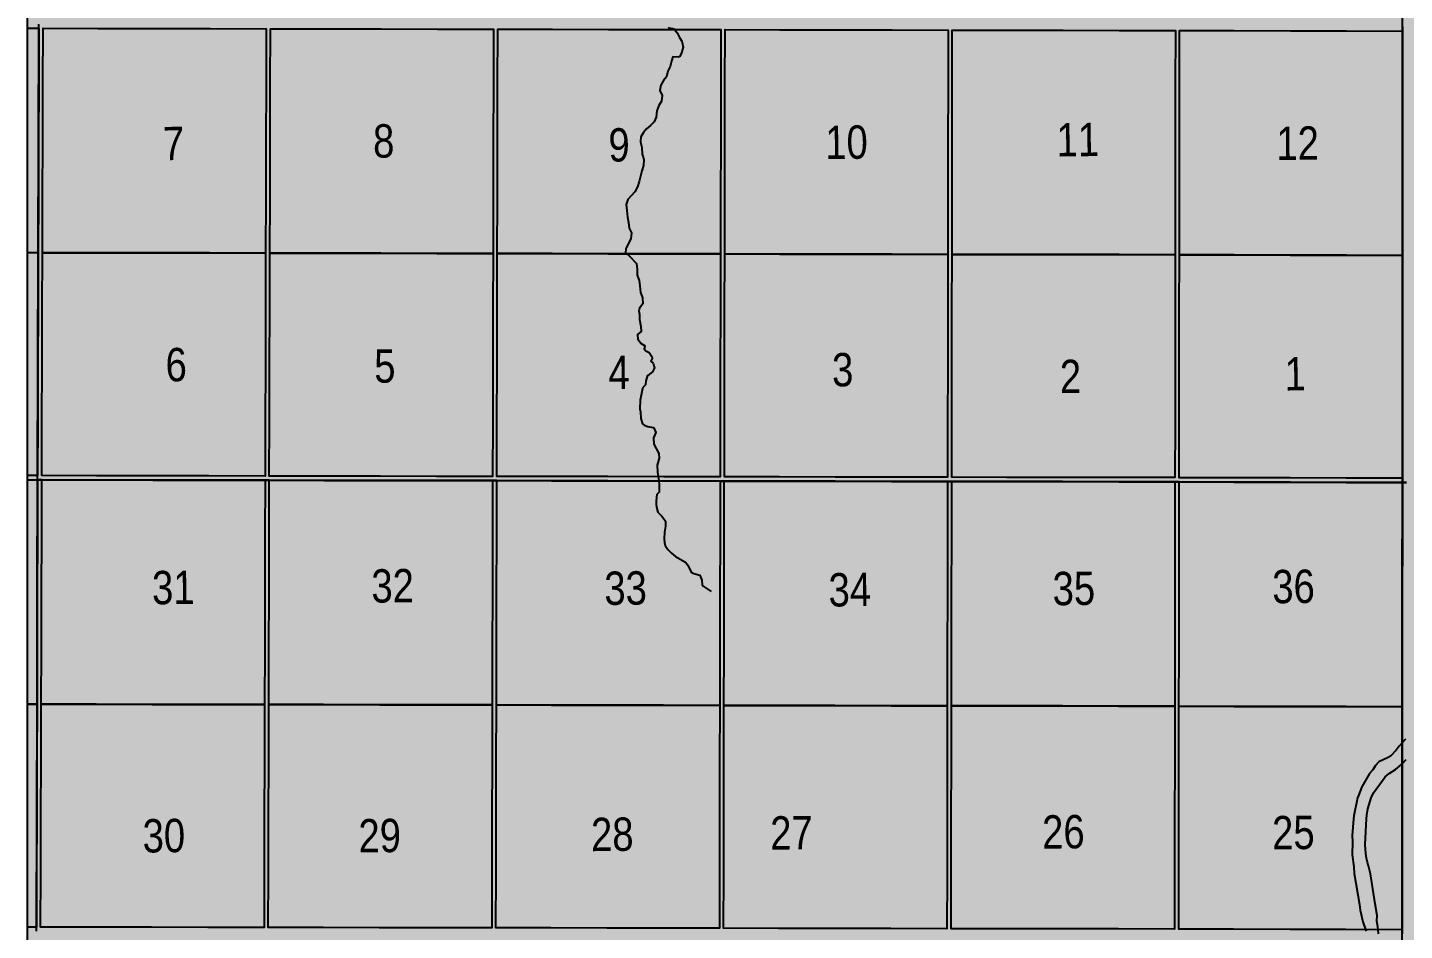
# Model space of a CAD drawing. Extents: x 410314 to 414262, y 6043239 to 6046088.
# Drawn here: x 413029.1 to 413357.8, y 6043841.7 to 6044057.4 of the extents above; entities that cross this region are included whole.
import ezdxf

# ---------------------------------------------------------------- set-up
doc = ezdxf.new("R2010")
doc.units = 0
doc.header["$LTSCALE"] = 5
doc.linetypes.add('DASHED2', pattern=[9.525, 6.35, -3.175])
for name, color, linetype in [('Quarters', 8, 'Continuous'), ('RoadSeg', 57, 'DASHED2'), ('T-WATER', 160, 'Continuous'), ('Townships', 57, 'Continuous')]:
    doc.layers.add(name, color=color, linetype=linetype)
doc.layers.add('ROUTE-MAP-BACKGROUND-H', color=7, linetype='Continuous', true_color=0xf0ebff)
doc.styles.add('120', font='ARIALN.TTF', dxfattribs={"height": 13})

msp = doc.modelspace()

# ---------------------------------------------------------------- hatches: boundary and pattern name
at = {"layer": 'ROUTE-MAP-BACKGROUND-H'}
h = msp.add_hatch(color=256, dxfattribs=at)
h.dxf.hatch_style = 1
h.paths.add_polyline_path([(413029.102, 6044227.914), (414016.045, 6044227.914), (414016.045, 6043351.708), (413029.102, 6043351.708)])

# ---------------------------------------------------------------- linework, layer by layer
at = {"layer": 'Quarters'}
for points in [[(413029.102, 6044057.22), (413031.802, 6044057.206), (413031.766, 6044043.81), (413031.729, 6044030.414), (413031.693, 6044017.018), (413031.656, 6044003.622), (413029.102, 6044003.637)], [(413029.102, 6044003.637), (413031.656, 6044003.622), (413031.62, 6043990.226), (413031.583, 6043976.83), (413031.547, 6043963.434), (413031.511, 6043950.373), (413029.102, 6043950.388)], [(413029.102, 6043949.383), (413031.509, 6043949.369), (413031.473, 6043935.976), (413031.437, 6043922.582), (413031.401, 6043909.189), (413031.365, 6043895.796), (413029.102, 6043895.81)], [(413029.102, 6043895.81), (413031.365, 6043895.796), (413031.329, 6043882.403), (413031.293, 6043869.01), (413031.257, 6043855.616), (413031.222, 6043842.558), (413029.102, 6043842.571)]]:
    msp.add_lwpolyline(points, dxfattribs=at)
for points in [[(413085.983, 6044016.915), (413085.95, 6044003.521), (413072.544, 6044003.546), (413059.138, 6044003.571), (413045.732, 6044003.596), (413032.661, 6044003.62), (413032.697, 6044017.016), (413032.734, 6044030.412), (413032.77, 6044043.808), (413032.807, 6044057.204), (413045.874, 6044057.178), (413059.276, 6044057.152), (413072.678, 6044057.125), (413086.081, 6044057.098), (413086.048, 6044043.704), (413086.015, 6044030.309)], [(413140.271, 6044016.812), (413140.243, 6044003.419), (413126.838, 6044003.444), (413113.432, 6044003.469), (413100.026, 6044003.495), (413086.955, 6044003.519), (413086.988, 6044016.913), (413087.02, 6044030.307), (413087.053, 6044043.702), (413087.085, 6044057.096), (413100.151, 6044057.071), (413113.552, 6044057.044), (413126.953, 6044057.018), (413140.354, 6044056.992), (413140.327, 6044043.599), (413140.299, 6044030.206)], [(413194.555, 6044016.713), (413194.533, 6044003.32), (413181.128, 6044003.345), (413167.723, 6044003.369), (413154.318, 6044003.394), (413141.248, 6044003.417), (413141.276, 6044016.811), (413141.303, 6044030.204), (413141.331, 6044043.597), (413141.359, 6044056.99), (413154.423, 6044056.966), (413167.823, 6044056.941), (413181.222, 6044056.917), (413194.621, 6044056.892), (413194.599, 6044043.499), (413194.577, 6044030.106)], [(413248.823, 6044016.614), (413248.806, 6044003.221), (413235.405, 6044003.246), (413222.004, 6044003.27), (413208.603, 6044003.294), (413195.537, 6044003.318), (413195.559, 6044016.711), (413195.582, 6044030.104), (413195.604, 6044043.497), (413195.626, 6044056.89), (413208.687, 6044056.866), (413222.083, 6044056.841), (413235.479, 6044056.816), (413248.875, 6044056.791), (413248.858, 6044043.399), (413248.84, 6044030.006)], [(413303.091, 6044016.516), (413303.078, 6044003.124), (413289.677, 6044003.148), (413276.277, 6044003.172), (413262.876, 6044003.196), (413249.81, 6044003.219), (413249.828, 6044016.612), (413249.845, 6044030.004), (413249.862, 6044043.397), (413249.88, 6044056.789), (413262.941, 6044056.766), (413276.337, 6044056.741), (413289.732, 6044056.717), (413303.128, 6044056.693), (413303.116, 6044043.3), (413303.103, 6044029.908)], [(413357.358, 6044016.376), (413357.35, 6044002.982), (413343.949, 6044003.017), (413330.549, 6044003.052), (413317.149, 6044003.087), (413304.083, 6044003.121), (413304.095, 6044016.514), (413304.108, 6044029.906), (413304.12, 6044043.298), (413304.133, 6044056.69), (413317.194, 6044056.658), (413330.589, 6044056.624), (413343.985, 6044056.591), (413357.381, 6044056.558), (413357.373, 6044043.164), (413357.365, 6044029.77)], [(413085.853, 6043963.338), (413085.822, 6043950.279), (413072.411, 6043950.302), (413059.001, 6043950.326), (413045.591, 6043950.349), (413032.516, 6043950.371), (413032.551, 6043963.432), (413032.588, 6043976.828), (413032.624, 6043990.224), (413032.661, 6044003.62), (413045.732, 6044003.596), (413059.138, 6044003.571), (413072.544, 6044003.546), (413085.95, 6044003.521), (413085.918, 6043990.127), (413085.886, 6043976.732)], [(413140.161, 6043963.239), (413140.134, 6043950.181), (413126.723, 6043950.205), (413113.313, 6043950.229), (413099.902, 6043950.253), (413086.826, 6043950.277), (413086.858, 6043963.336), (413086.89, 6043976.731), (413086.923, 6043990.125), (413086.955, 6044003.519), (413100.026, 6044003.495), (413113.432, 6044003.469), (413126.838, 6044003.444), (413140.243, 6044003.419), (413140.216, 6043990.026), (413140.188, 6043976.633)], [(413194.467, 6043963.141), (413194.445, 6043950.083), (413181.035, 6043950.107), (413167.624, 6043950.132), (413154.214, 6043950.156), (413141.138, 6043950.179), (413141.165, 6043963.238), (413141.193, 6043976.631), (413141.22, 6043990.024), (413141.248, 6044003.417), (413154.318, 6044003.394), (413167.723, 6044003.369), (413181.128, 6044003.345), (413194.533, 6044003.32), (413194.511, 6043989.927), (413194.489, 6043976.534)], [(413248.754, 6043963.043), (413248.737, 6043949.986), (413235.332, 6043950.01), (413221.926, 6043950.034), (413208.521, 6043950.058), (413195.45, 6043950.081), (413195.471, 6043963.139), (413195.493, 6043976.532), (413195.515, 6043989.925), (413195.537, 6044003.318), (413208.603, 6044003.294), (413222.004, 6044003.27), (413235.405, 6044003.246), (413248.806, 6044003.221), (413248.788, 6043989.829), (413248.771, 6043976.436)], [(413303.041, 6043962.947), (413303.029, 6043949.89), (413289.624, 6043949.914), (413276.218, 6043949.937), (413262.812, 6043949.961), (413249.742, 6043949.984), (413249.759, 6043963.042), (413249.776, 6043976.434), (413249.793, 6043989.827), (413249.81, 6044003.219), (413262.876, 6044003.196), (413276.277, 6044003.172), (413289.677, 6044003.148), (413303.078, 6044003.124), (413303.066, 6043989.732), (413303.053, 6043976.34)], [(413357.327, 6043962.799), (413357.32, 6043949.74), (413343.915, 6043949.777), (413330.509, 6043949.814), (413317.104, 6043949.851), (413304.033, 6043949.887), (413304.046, 6043962.945), (413304.058, 6043976.337), (413304.07, 6043989.729), (413304.083, 6044003.121), (413317.149, 6044003.087), (413330.549, 6044003.052), (413343.949, 6044003.017), (413357.35, 6044002.982), (413357.342, 6043989.587), (413357.335, 6043976.193)], [(413085.725, 6043909.095), (413085.694, 6043895.702), (413072.279, 6043895.725), (413058.864, 6043895.749), (413045.449, 6043895.772), (413032.369, 6043895.794), (413032.405, 6043909.188), (413032.441, 6043922.581), (413032.477, 6043935.974), (413032.513, 6043949.367), (413045.589, 6043949.344), (413058.999, 6043949.321), (413072.409, 6043949.298), (413085.819, 6043949.274), (413085.788, 6043935.881), (413085.757, 6043922.488)], [(413140.052, 6043908.998), (413140.026, 6043895.605), (413126.61, 6043895.629), (413113.195, 6043895.653), (413099.779, 6043895.677), (413086.699, 6043895.7), (413086.73, 6043909.093), (413086.761, 6043922.486), (413086.793, 6043935.879), (413086.824, 6043949.272), (413099.9, 6043949.249), (413113.31, 6043949.225), (413126.721, 6043949.201), (413140.132, 6043949.177), (413140.105, 6043935.784), (413140.078, 6043922.391)], [(413194.378, 6043908.901), (413194.357, 6043895.508), (413180.941, 6043895.532), (413167.526, 6043895.556), (413154.111, 6043895.58), (413141.03, 6043895.603), (413141.057, 6043908.996), (413141.083, 6043922.389), (413141.11, 6043935.782), (413141.136, 6043949.175), (413154.212, 6043949.151), (413167.622, 6043949.127), (413181.033, 6043949.103), (413194.443, 6043949.079), (413194.422, 6043935.686), (413194.4, 6043922.294)], [(413248.685, 6043908.804), (413248.668, 6043895.411), (413235.258, 6043895.435), (413221.847, 6043895.459), (413208.437, 6043895.483), (413195.361, 6043895.506), (413195.383, 6043908.899), (413195.404, 6043922.292), (413195.426, 6043935.684), (413195.448, 6043949.077), (413208.519, 6043949.054), (413221.925, 6043949.029), (413235.33, 6043949.005), (413248.736, 6043948.981), (413248.719, 6043935.589), (413248.702, 6043922.196)], [(413302.992, 6043908.708), (413302.98, 6043895.316), (413289.569, 6043895.339), (413276.159, 6043895.363), (413262.748, 6043895.387), (413249.673, 6043895.41), (413249.69, 6043908.802), (413249.706, 6043922.194), (413249.723, 6043935.587), (413249.74, 6043948.979), (413262.811, 6043948.956), (413276.217, 6043948.933), (413289.622, 6043948.909), (413303.028, 6043948.886), (413303.016, 6043935.493), (413303.004, 6043922.101)], [(413357.298, 6043908.557), (413357.291, 6043895.165), (413343.88, 6043895.202), (413330.47, 6043895.239), (413317.06, 6043895.277), (413303.984, 6043895.313), (413303.996, 6043908.706), (413304.008, 6043922.098), (413304.02, 6043935.491), (413304.032, 6043948.883), (413317.103, 6043948.847), (413330.508, 6043948.81), (413343.914, 6043948.773), (413357.319, 6043948.736), (413357.312, 6043935.343), (413357.305, 6043921.95)], [(413085.601, 6043855.523), (413085.571, 6043842.465), (413072.151, 6043842.488), (413058.731, 6043842.511), (413045.312, 6043842.534), (413032.227, 6043842.556), (413032.262, 6043855.615), (413032.298, 6043869.008), (413032.334, 6043882.401), (413032.369, 6043895.794), (413045.449, 6043895.772), (413058.864, 6043895.749), (413072.279, 6043895.725), (413085.694, 6043895.702), (413085.663, 6043882.309), (413085.632, 6043868.916)], [(413139.947, 6043855.426), (413139.921, 6043842.368), (413126.501, 6043842.392), (413113.081, 6043842.416), (413099.661, 6043842.44), (413086.575, 6043842.463), (413086.606, 6043855.521), (413086.637, 6043868.914), (413086.668, 6043882.307), (413086.699, 6043895.7), (413099.779, 6043895.677), (413113.195, 6043895.653), (413126.61, 6043895.629), (413140.026, 6043895.605), (413139.999, 6043882.212), (413139.973, 6043868.819)], [(413194.292, 6043855.33), (413194.271, 6043842.272), (413180.851, 6043842.296), (413167.431, 6043842.32), (413154.011, 6043842.344), (413140.926, 6043842.367), (413140.951, 6043855.425), (413140.978, 6043868.818), (413141.004, 6043882.21), (413141.03, 6043895.603), (413154.111, 6043895.58), (413167.526, 6043895.556), (413180.941, 6043895.532), (413194.357, 6043895.508), (413194.335, 6043882.116), (413194.313, 6043868.723)], [(413248.617, 6043855.234), (413248.601, 6043842.176), (413235.186, 6043842.2), (413221.771, 6043842.224), (413208.356, 6043842.247), (413195.275, 6043842.271), (413195.296, 6043855.328), (413195.318, 6043868.721), (413195.34, 6043882.114), (413195.361, 6043895.506), (413208.437, 6043895.483), (413221.847, 6043895.459), (413235.258, 6043895.435), (413248.668, 6043895.411), (413248.651, 6043882.019), (413248.634, 6043868.626)], [(413302.944, 6043855.139), (413302.932, 6043842.081), (413289.517, 6043842.104), (413276.101, 6043842.128), (413262.686, 6043842.152), (413249.606, 6043842.174), (413249.622, 6043855.232), (413249.639, 6043868.625), (413249.656, 6043882.017), (413249.673, 6043895.41), (413262.748, 6043895.387), (413276.159, 6043895.363), (413289.569, 6043895.339), (413302.98, 6043895.316), (413302.968, 6043881.923), (413302.956, 6043868.531)], [(413357.269, 6043854.986), (413357.263, 6043841.929), (413343.848, 6043841.966), (413330.432, 6043842.004), (413317.017, 6043842.041), (413303.937, 6043842.078), (413303.948, 6043855.136), (413303.96, 6043868.528), (413303.972, 6043881.921), (413303.984, 6043895.313), (413317.06, 6043895.277), (413330.47, 6043895.239), (413343.88, 6043895.202), (413357.291, 6043895.165), (413357.284, 6043881.772), (413357.277, 6043868.379)]]:
    msp.add_lwpolyline(points, close=True, dxfattribs=at)
at = {"layer": 'ROUTE-MAP-BACKGROUND-H'}
msp.add_lwpolyline([(413029.102, 6044227.914), (414016.045, 6044227.914), (414016.045, 6043351.708), (413029.102, 6043351.708)], close=True, dxfattribs=at)
at = {"layer": 'T-WATER'}
for points in [[(413182.039, 6044057.48), (413182.173, 6044057.3), (413183.472, 6044057.064), (413183.571, 6044056.936), (413184.194, 6044056.138), (413184.745, 6044055.028), (413185.336, 6044054.122), (413185.409, 6044053.791), (413185.591, 6044052.662), (413185.22, 6044051.368), (413184.824, 6044050.487), (413184.534, 6044050.35), (413183.186, 6044050.403), (413182.814, 6044049.354), (413182.537, 6044048.095), (413181.997, 6044046.964), (413181.671, 6044045.641), (413180.942, 6044044.703), (413180.327, 6044043.653), (413180.081, 6044042.33), (413180.581, 6044041.159), (413180.44, 6044039.81), (413179.799, 6044038.734), (413179.344, 6044037.526), (413179.197, 6044035.985), (413178.687, 6044034.851), (413177.816, 6044033.966), (413176.868, 6044033.232), (413176.118, 6044032.344), (413175.509, 6044031.303), (413175.45, 6044030.165), (413175.442, 6044030.016), (413175.791, 6044028.758), (413175.857, 6044027.177), (413176.239, 6044025.898), (413176.134, 6044024.408), (413175.724, 6044023.149), (413175.082, 6044020.59), (413174.685, 6044019.309), (413174.098, 6044018.131), (413172.431, 6044016.342), (413171.987, 6044015.087), (413172.209, 6044013.669), (413172.324, 6044012.112), (413172.587, 6044010.844), (413172.746, 6044009.468), (413173.28, 6044008.322), (413173.114, 6044006.888), (413171.941, 6044004.644), (413171.874, 6044003.541), (413172.078, 6044003.385), (413172.84, 6044002.8), (413174.472, 6044001.067), (413174.615, 6043999.71), (413174.647, 6043998.228), (413175.078, 6043996.946), (413175.295, 6043995.704), (413175.404, 6043994.132), (413175.916, 6043992.834), (413176.016, 6043991.369), (413175.171, 6043990.408), (413175.041, 6043989.719), (413175.166, 6043988.853), (413175.213, 6043987.642), (413175.521, 6043986.019), (413175.561, 6043984.798), (413174.708, 6043984.041), (413174.828, 6043982.957), (413175.557, 6043981.943), (413176.378, 6043981.43), (413176.48, 6043981.174), (413176.287, 6043980.631), (413176.742, 6043980.176), (413177.539, 6043979.778), (413178.122, 6043978.827), (413178.191, 6043978.312), (413177.902, 6043977.704), (413178.422, 6043977.223), (413178.638, 6043976.587), (413178.809, 6043976.084), (413178.307, 6043975.129), (413177.17, 6043974.302), (413177.012, 6043974.074), (413176.738, 6043973.003), (413176.654, 6043972.064), (413176.068, 6043971.52)], [(413182.039, 6044057.48), (413182.173, 6044057.3), (413183.472, 6044057.064), (413183.571, 6044056.936), (413184.194, 6044056.138), (413184.745, 6044055.028), (413185.336, 6044054.122), (413185.409, 6044053.791), (413185.591, 6044052.662), (413185.22, 6044051.368), (413184.824, 6044050.487), (413184.534, 6044050.35), (413183.186, 6044050.403), (413182.814, 6044049.354), (413182.537, 6044048.095), (413181.997, 6044046.964), (413181.671, 6044045.641), (413180.942, 6044044.703), (413180.327, 6044043.653), (413180.081, 6044042.33), (413180.581, 6044041.159), (413180.44, 6044039.81), (413179.799, 6044038.734), (413179.344, 6044037.526), (413179.197, 6044035.985), (413178.687, 6044034.851), (413177.816, 6044033.966), (413176.868, 6044033.232), (413176.118, 6044032.344), (413175.509, 6044031.303), (413175.45, 6044030.165), (413175.442, 6044030.016), (413175.791, 6044028.758), (413175.857, 6044027.177), (413176.239, 6044025.898), (413176.134, 6044024.408), (413175.724, 6044023.149), (413175.082, 6044020.59), (413174.685, 6044019.309), (413174.098, 6044018.131), (413172.431, 6044016.342), (413171.987, 6044015.087), (413172.209, 6044013.669), (413172.324, 6044012.112), (413172.587, 6044010.844), (413172.746, 6044009.468), (413173.28, 6044008.322), (413173.114, 6044006.888), (413171.941, 6044004.644), (413171.874, 6044003.541), (413172.078, 6044003.385), (413172.84, 6044002.8), (413174.472, 6044001.067), (413174.615, 6043999.71), (413174.647, 6043998.228), (413175.078, 6043996.946), (413175.295, 6043995.704), (413175.404, 6043994.132), (413175.916, 6043992.834), (413176.016, 6043991.369), (413175.171, 6043990.408), (413175.041, 6043989.719), (413175.166, 6043988.853), (413175.213, 6043987.642), (413175.521, 6043986.019), (413175.561, 6043984.798), (413174.708, 6043984.041), (413174.828, 6043982.957), (413175.557, 6043981.943), (413176.378, 6043981.43), (413176.48, 6043981.174), (413176.287, 6043980.631), (413176.742, 6043980.176), (413177.539, 6043979.778), (413178.122, 6043978.827), (413178.191, 6043978.312), (413177.902, 6043977.704), (413178.422, 6043977.223), (413178.638, 6043976.587), (413178.809, 6043976.084), (413178.307, 6043975.129), (413177.17, 6043974.302), (413177.012, 6043974.074), (413176.738, 6043973.003), (413176.654, 6043972.064), (413176.068, 6043971.52)], [(413176.068, 6043971.52), (413175.906, 6043971.174), (413175.327, 6043968.365), (413175.277, 6043966.341), (413175.403, 6043965.625), (413175.519, 6043964.018), (413175.947, 6043962.78), (413176.332, 6043962.446), (413177.156, 6043962.079), (413178.43, 6043961.892), (413178.592, 6043961.776), (413179.063, 6043960.653), (413178.518, 6043959.377), (413178.654, 6043957.908), (413179.842, 6043955.638), (413179.914, 6043954.531), (413179.398, 6043952.864), (413179.514, 6043951.23), (413179.658, 6043950.134), (413179.79, 6043949.129)], [(413176.068, 6043971.52), (413175.906, 6043971.174), (413175.327, 6043968.365), (413175.277, 6043966.341), (413175.403, 6043965.625), (413175.519, 6043964.018), (413175.947, 6043962.78), (413176.332, 6043962.446), (413177.156, 6043962.079), (413178.43, 6043961.892), (413178.592, 6043961.776), (413179.063, 6043960.653), (413178.518, 6043959.377), (413178.654, 6043957.908), (413179.842, 6043955.638), (413179.914, 6043954.531), (413179.398, 6043952.864), (413179.514, 6043951.23), (413179.658, 6043950.134), (413179.79, 6043949.129)], [(413179.79, 6043949.129), (413179.913, 6043948.195), (413179.931, 6043946.754), (413179.87, 6043946.419), (413179.34, 6043945.881), (413179.137, 6043944.346), (413179.153, 6043943.531), (413179.267, 6043942.803), (413179.604, 6043941.66), (413180.552, 6043940.699), (413181.276, 6043939.749), (413181.394, 6043939.473), (413181.416, 6043938.292), (413181.178, 6043936.877), (413181.098, 6043935.269), (413181.139, 6043934.369), (413181.31, 6043933.723), (413181.945, 6043932.749), (413182.797, 6043931.888), (413183.777, 6043931.093), (413186.173, 6043929.722), (413186.764, 6043929.008), (413187.54, 6043927.346), (413188.172, 6043927.015), (413189.589, 6043926.609), (413190.056, 6043925.414), (413190.128, 6043924.326), (413190.384, 6043923.989), (413192.331, 6043922.727)], [(413179.79, 6043949.129), (413179.913, 6043948.195), (413179.931, 6043946.754), (413179.87, 6043946.419), (413179.34, 6043945.881), (413179.137, 6043944.346), (413179.153, 6043943.531), (413179.267, 6043942.803), (413179.604, 6043941.66), (413180.552, 6043940.699), (413181.276, 6043939.749), (413181.394, 6043939.473), (413181.416, 6043938.292), (413181.178, 6043936.877), (413181.098, 6043935.269), (413181.139, 6043934.369), (413181.31, 6043933.723), (413181.945, 6043932.749), (413182.797, 6043931.888), (413183.777, 6043931.093), (413186.173, 6043929.722), (413186.764, 6043929.008), (413187.54, 6043927.346), (413188.172, 6043927.015), (413189.589, 6043926.609), (413190.056, 6043925.414), (413190.128, 6043924.326), (413190.384, 6043923.989), (413192.331, 6043922.727)], [(413357.251, 6043886.55), (413358.178, 6043887.526)], [(413357.251, 6043886.55), (413356.539, 6043885.8), (413355.824, 6043884.816), (413354.45, 6043883.355), (413353.961, 6043883.039), (413351.664, 6043882.038), (413350.922, 6043881.118), (413350.264, 6043880.103), (413349.5, 6043879.206), (413347.605, 6043876.015), (413346.816, 6043874.006), (413346.607, 6043873.417), (413345.746, 6043869.142), (413345.685, 6043868.435), (413345.339, 6043864.459), (413345.428, 6043862.91), (413345.298, 6043859.804), (413345.747, 6043856.947), (413345.816, 6043855.376), (413347.049, 6043847.926), (413347.221, 6043846.6), (413347.885, 6043843.801), (413348.514, 6043841.977), (413348.641, 6043841.609)], [(413351.582, 6043840.964), (413351.525, 6043841.968), (413351.488, 6043842.609), (413351.237, 6043844.009), (413351.3, 6043845.316), (413350.795, 6043848.131), (413349.698, 6043855.308), (413349.217, 6043857.189), (413348.955, 6043857.998), (413348.671, 6043859.375), (413348.495, 6043861.068), (413348.457, 6043862.315), (413348.768, 6043868.427), (413348.813, 6043869.321), (413349.041, 6043870.817), (413349.834, 6043873.453), (413350.403, 6043874.585), (413353.248, 6043878.473), (413354.155, 6043879.254), (413355.655, 6043880.176), (413357.105, 6043881.402), (413357.248, 6043881.554)], [(413357.248, 6043881.554), (413358.253, 6043882.617)]]:
    msp.add_lwpolyline(points, dxfattribs=at)
at = {"layer": 'Townships'}
for points in [[(413358.324, 6043948.736), (413357.319, 6043948.736), (413357.32, 6043949.74), (413357.335, 6043976.193), (413357.35, 6044002.982), (413357.365, 6044029.77), (413357.381, 6044056.558), (413357.381, 6044057.562), (413357.396, 6044084.015), (413357.412, 6044110.803), (413357.428, 6044137.591), (413357.444, 6044164.379), (413357.444, 6044165.384), (413357.46, 6044191.837), (413357.476, 6044218.625), (413357.48, 6044225.433), (413682.638, 6044225.454)], [(413357.381, 6044057.562), (413357.381, 6044056.558), (413357.365, 6044029.77), (413357.35, 6044002.982), (413357.335, 6043976.193), (413357.32, 6043949.74), (413357.319, 6043948.736), (413330.508, 6043948.81), (413304.032, 6043948.883), (413303.028, 6043948.886), (413276.217, 6043948.933), (413249.74, 6043948.979), (413248.736, 6043948.981), (413221.925, 6043949.029), (413195.448, 6043949.077), (413194.443, 6043949.079), (413167.622, 6043949.127), (413141.136, 6043949.175), (413140.132, 6043949.177), (413113.31, 6043949.225), (413086.824, 6043949.272), (413085.819, 6043949.274), (413058.999, 6043949.321), (413032.513, 6043949.367), (413031.509, 6043949.369), (413031.511, 6043950.373), (413031.583, 6043976.83), (413031.656, 6044003.622), (413031.729, 6044030.414), (413031.802, 6044057.206), (413031.805, 6044058.211)], [(413031.22, 6043841.554), (413031.222, 6043842.558), (413031.293, 6043869.01), (413031.365, 6043895.796), (413031.437, 6043922.582), (413031.509, 6043949.369), (413032.513, 6043949.367), (413058.999, 6043949.321), (413085.819, 6043949.274), (413086.824, 6043949.272), (413113.31, 6043949.225), (413140.132, 6043949.177), (413141.136, 6043949.175), (413167.622, 6043949.127), (413194.443, 6043949.079), (413195.448, 6043949.077), (413221.925, 6043949.029), (413248.736, 6043948.981), (413249.74, 6043948.979), (413276.217, 6043948.933), (413303.028, 6043948.886), (413304.032, 6043948.883), (413330.508, 6043948.81), (413357.319, 6043948.736), (413357.305, 6043921.95), (413357.291, 6043895.165), (413357.277, 6043868.379), (413357.263, 6043841.929), (413357.262, 6043840.924)], [(413364.413, 6043624.76), (413357.152, 6043624.776), (413357.153, 6043625.751), (413357.166, 6043652.756), (413357.18, 6043679.542), (413357.193, 6043706.327), (413357.207, 6043733.113), (413357.207, 6043734.117), (413357.221, 6043760.568), (413357.234, 6043787.353), (413357.248, 6043814.139), (413357.262, 6043840.924), (413357.263, 6043841.929), (413357.277, 6043868.379), (413357.291, 6043895.165), (413357.305, 6043921.95), (413357.319, 6043948.736), (413358.324, 6043948.736)]]:
    msp.add_lwpolyline(points, dxfattribs=at)

# ---------------------------------------------------------------- texts
at = {"layer": 'RoadSeg', "style": '120'}
for s, height, p in [('11', 7.9604, (413274.813, 6044026.58)), ('7', 7.96, (413061.449, 6044025.69)), ('8', 7.96, (413111.634, 6044026.296)), ('9', 7.96, (413167.838, 6044025.36)), ('10', 7.9604, (413219.594, 6044025.967)), ('12', 7.9604, (413327.291, 6044025.735)), ('6', 7.96, (413062.097, 6043972.88)), ('5', 7.96, (413111.908, 6043972.544)), ('4', 7.96, (413167.8, 6043971.015)), ('3', 7.96, (413221.216, 6043971.673)), ('1', 7.96, (413329.249, 6043970.691)), ('2', 7.96, (413275.597, 6043970.062)), ('31', 7.9604, (413058.874, 6043919.629)), ('32', 7.9604, (413111.239, 6043920.027)), ('33', 7.9604, (413166.85, 6043919.477)), ('34', 7.9604, (413220.379, 6043919.108)), ('35', 7.9604, (413273.866, 6043919.403)), ('36', 7.9604, (413326.305, 6043919.874)), ('30', 7.9604, (413056.622, 6043860.357)), ('29', 7.9604, (413108.155, 6043860.364)), ('28', 7.9604, (413163.677, 6043860.677)), ('27', 7.9604, (413206.453, 6043861.034)), ('26', 7.9604, (413271.368, 6043861.273)), ('25', 7.9604, (413326.272, 6043861.101))]:
    msp.add_text(s, height=height, rotation=0.67212, dxfattribs=at).set_placement(p)

doc.saveas('drawing.dxf')
